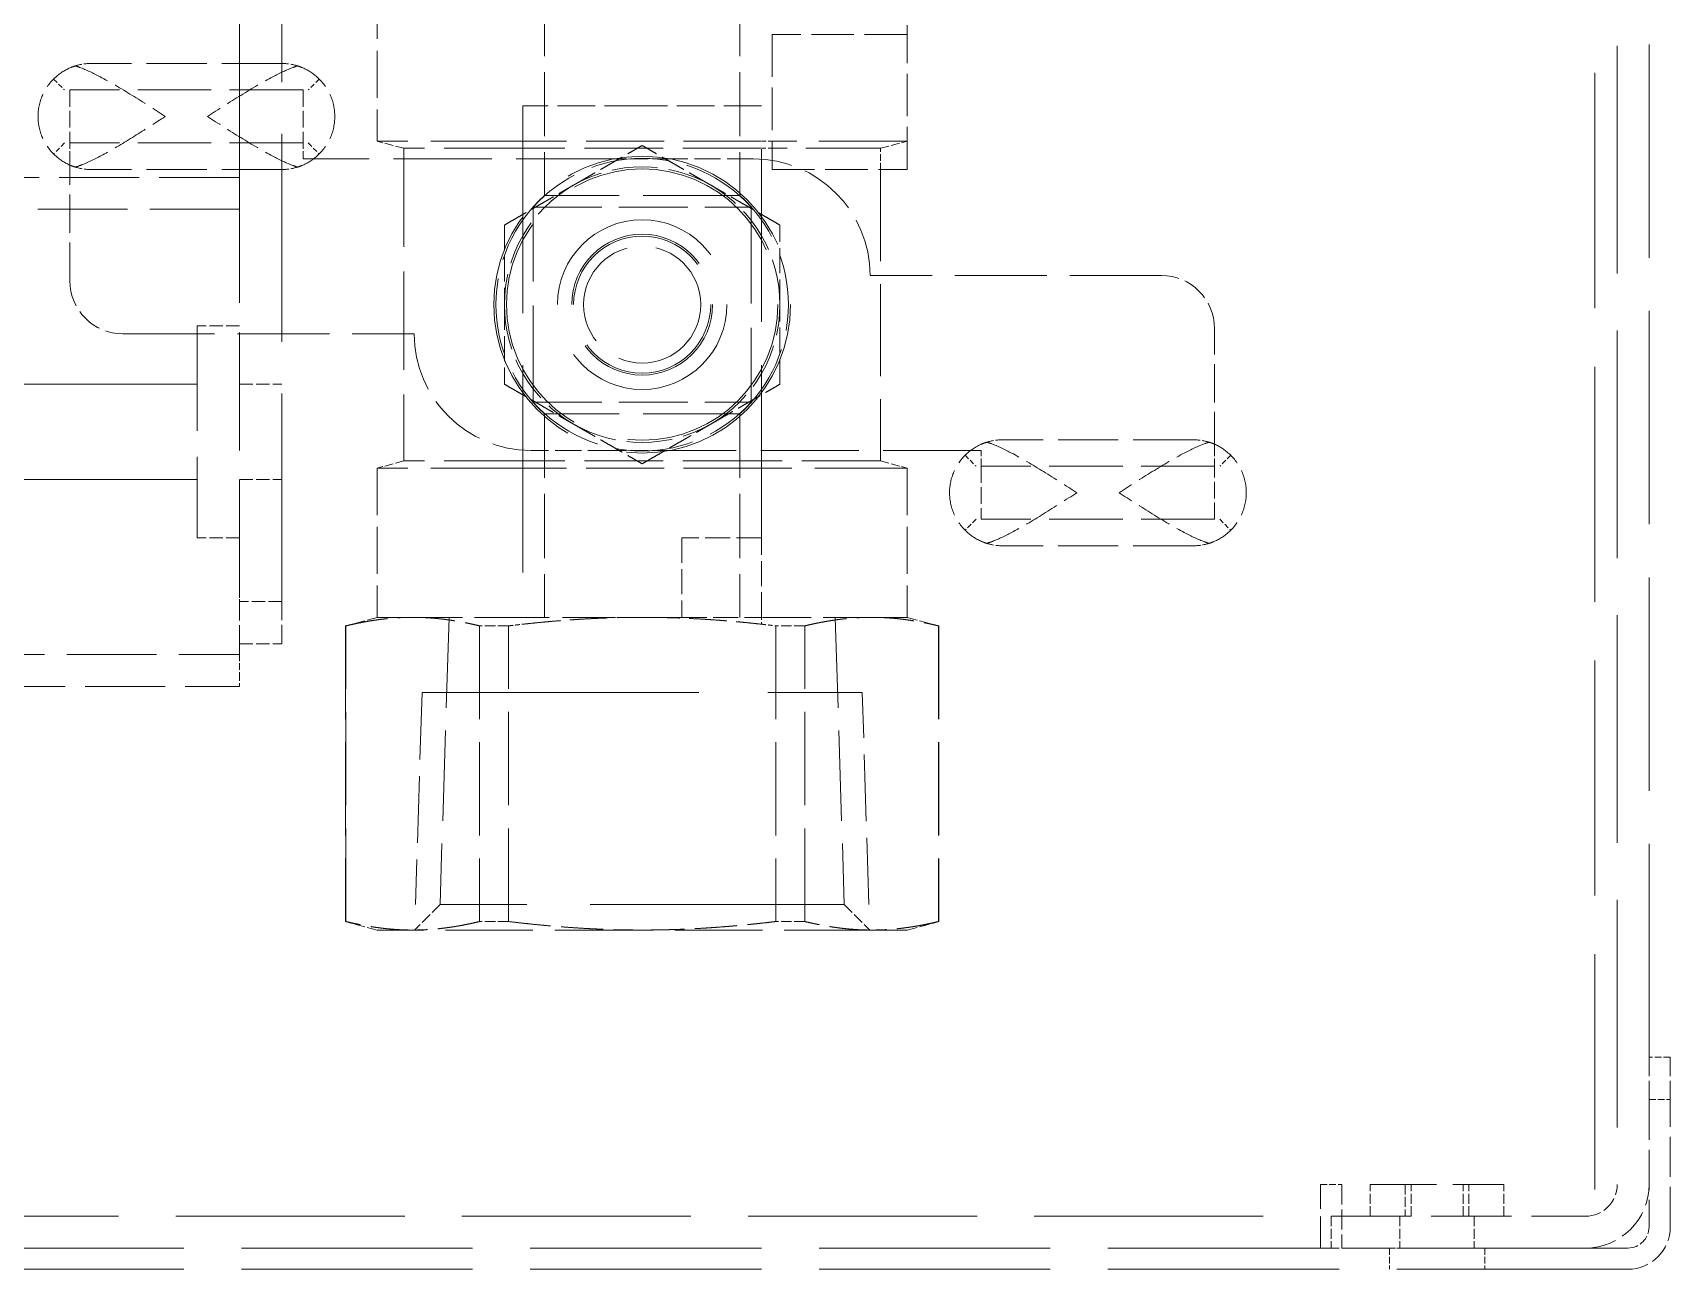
# Model space of a CAD drawing. Header units: millimetres. Extents: x 0 to 5945, y 0 to 4205.
# Drawn here: x 1782.6 to 1859.9, y 2197 to 2255.3 of the extents above; entities that cross this region are included whole.
import ezdxf

# ---------------------------------------------------------------- set-up
doc = ezdxf.new("R2010")
doc.units = ezdxf.units.MM
doc.header["$LTSCALE"] = 5
doc.linetypes.add('DASHED', pattern=[0.2067, 0.1654, -0.0413])
doc.layers.add('가려진 것(ISO)', color=2, linetype='DASHED', lineweight=18)

msp = doc.modelspace()

# ---------------------------------------------------------------- linework, layer by layer
at = {"layer": '가려진 것(ISO)', "ltscale": 13.407975}
msp.add_line((1856.316, 2294.957), (1856.316, 2197.957), dxfattribs=at)
at = {"layer": '가려진 것(ISO)', "ltscale": 12.993296}
msp.add_line((1857.376, 2294.957), (1857.376, 2200.957), dxfattribs=at)
at = {"layer": '가려진 것(ISO)', "ltscale": 12.163937}
msp.add_line((1858.876, 2206.957), (1858.876, 2294.957), dxfattribs=at)
at = {"layer": '가려진 것(ISO)', "ltscale": 16.049232}
msp.add_line((1792.376, 2244.283), (1792.376, 2277.457), dxfattribs=at)
at = {"layer": '가려진 것(ISO)', "ltscale": 11.852927}
msp.add_line((1794.376, 2228.457), (1794.376, 2277.457), dxfattribs=at)
at = {"layer": '가려진 것(ISO)', "ltscale": 2.681737}
for p, q in [((1798.876, 2257.207), (1798.876, 2250.167)), ((1798.876, 2234.747), (1798.876, 2227.707)), ((1823.876, 2234.747), (1823.876, 2227.707))]:
    msp.add_line(p, q, dxfattribs=at)
at = {"layer": '가려진 것(ISO)', "ltscale": 3.659601}
for p, q in [((1806.776, 2257.207), (1806.776, 2247.6)), ((1815.976, 2257.207), (1815.976, 2247.6)), ((1806.776, 2237.314), (1806.776, 2227.707)), ((1815.976, 2237.314), (1815.976, 2227.707))]:
    msp.add_line(p, q, dxfattribs=at)
at = {"layer": '가려진 것(ISO)', "ltscale": 0.761779}
for p, q in [((1823.876, 2257.207), (1823.876, 2255.207)), ((1792.376, 2241.457), (1790.376, 2241.457)), ((1792.376, 2238.707), (1794.376, 2238.707)), ((1792.376, 2234.207), (1794.376, 2234.207)), ((1792.376, 2231.457), (1790.376, 2231.457)), ((1794.376, 2228.457), (1792.376, 2228.457)), ((1792.376, 2226.457), (1794.376, 2226.457))]:
    msp.add_line(p, q, dxfattribs=at)
at = {"layer": '가려진 것(ISO)', "ltscale": 2.428388}
for p, q in [((1817.501, 2255.207), (1817.501, 2248.832)), ((1823.876, 2255.207), (1817.501, 2255.207)), ((1823.876, 2248.832), (1823.876, 2255.207)), ((1817.501, 2248.832), (1823.876, 2248.832))]:
    msp.add_line(p, q, dxfattribs=at)
at = {"layer": '가려진 것(ISO)', "ltscale": 3.428354}
for p, q in [((1794.376, 2253.832), (1785.376, 2253.832)), ((1794.376, 2248.832), (1785.376, 2248.832)), ((1837.376, 2236.082), (1828.376, 2236.082)), ((1837.376, 2231.082), (1828.376, 2231.082))]:
    msp.add_line(p, q, dxfattribs=at)
at = {"layer": '가려진 것(ISO)', "ltscale": 0.283229}
for p, q in [((1783.609, 2253.1), (1784.126, 2252.582)), ((1796.144, 2253.1), (1795.626, 2252.582)), ((1784.126, 2250.082), (1783.609, 2249.564)), ((1795.626, 2250.082), (1796.144, 2249.564)), ((1826.609, 2235.35), (1827.126, 2234.832)), ((1839.144, 2235.35), (1838.626, 2234.832)), ((1827.126, 2232.332), (1826.609, 2231.814)), ((1838.626, 2232.332), (1839.144, 2231.814))]:
    msp.add_line(p, q, dxfattribs=at)
at = {"layer": '가려진 것(ISO)', "ltscale": 4.190233}
for p, q in [((1795.376, 2252.582), (1784.376, 2252.582)), ((1795.376, 2250.082), (1784.376, 2250.082)), ((1838.376, 2234.832), (1827.376, 2234.832)), ((1838.376, 2232.332), (1827.376, 2232.332))]:
    msp.add_line(p, q, dxfattribs=at)
at = {"layer": '가려진 것(ISO)', "ltscale": 0.952248}
for p, q in [((1784.376, 2252.582), (1784.376, 2250.082)), ((1795.376, 2252.582), (1795.376, 2250.082)), ((1827.376, 2234.832), (1827.376, 2232.332)), ((1838.376, 2232.332), (1838.376, 2234.832))]:
    msp.add_line(p, q, dxfattribs=at)
at = {"layer": '가려진 것(ISO)', "ltscale": 11.828012}
msp.add_line((1805.751, 2251.832), (1805.751, 2227.384), dxfattribs=at)
at = {"layer": '가려진 것(ISO)', "ltscale": 2.142684}
for p, q in [((1811.376, 2251.832), (1805.751, 2251.832)), ((1817.001, 2251.832), (1811.376, 2251.832))]:
    msp.add_line(p, q, dxfattribs=at)
at = {"layer": '가려진 것(ISO)', "ltscale": 9.857281}
msp.add_line((1817.001, 2231.457), (1817.001, 2251.832), dxfattribs=at)
at = {"layer": '가려진 것(ISO)', "ltscale": 0.448684}
for p, q in [((1784.376, 2249.332), (1784.376, 2250.082)), ((1795.376, 2249.332), (1795.376, 2250.082)), ((1827.376, 2234.832), (1827.376, 2235.582)), ((1838.376, 2234.832), (1838.376, 2235.582))]:
    msp.add_line(p, q, dxfattribs=at)
at = {"layer": '가려진 것(ISO)', "ltscale": 5.25701}
for p, q in [((1805.751, 2250.167), (1798.876, 2250.167)), ((1805.751, 2234.747), (1798.876, 2234.747)), ((1823.876, 2234.747), (1817.001, 2234.747))]:
    msp.add_line(p, q, dxfattribs=at)
at = {"layer": '가려진 것(ISO)', "ltscale": 0.492872}
for p, q in [((1800.126, 2249.832), (1798.876, 2250.167)), ((1822.626, 2249.832), (1823.876, 2250.167)), ((1800.126, 2235.082), (1798.876, 2234.747)), ((1822.626, 2235.082), (1823.876, 2234.747))]:
    msp.add_line(p, q, dxfattribs=at)
at = {"layer": '가려진 것(ISO)', "ltscale": 4.487736}
for p, q in [((1805.751, 2249.832), (1800.126, 2249.832)), ((1817.001, 2249.832), (1805.751, 2249.832)), ((1805.751, 2235.082), (1800.126, 2235.082)), ((1817.001, 2235.082), (1805.751, 2235.082)), ((1822.626, 2235.082), (1817.001, 2235.082))]:
    msp.add_line(p, q, dxfattribs=at)
at = {"layer": '가려진 것(ISO)', "ltscale": 5.618755}
msp.add_line((1800.126, 2249.832), (1800.126, 2235.082), dxfattribs=at)
at = {"layer": '가려진 것(ISO)', "ltscale": 4.445132}
for p, q in [((1817.001, 2250.167), (1805.751, 2250.167)), ((1817.001, 2234.747), (1805.751, 2234.747))]:
    msp.add_line(p, q, dxfattribs=at)
at = {"layer": '가려진 것(ISO)', "ltscale": 0.215723}
msp.add_line((1817.501, 2250.167), (1817.001, 2250.167), dxfattribs=at)
at = {"layer": '가려진 것(ISO)', "ltscale": 0.223298}
msp.add_line((1817.501, 2249.832), (1817.001, 2249.832), dxfattribs=at)
at = {"layer": '가려진 것(ISO)', "ltscale": 5.041187}
msp.add_line((1823.876, 2250.167), (1817.501, 2250.167), dxfattribs=at)
at = {"layer": '가려진 것(ISO)', "ltscale": 4.264338}
msp.add_line((1822.626, 2249.832), (1817.501, 2249.832), dxfattribs=at)
at = {"layer": '가려진 것(ISO)', "ltscale": 0.380839}
for p, q in [((1822.626, 2248.832), (1822.626, 2249.832)), ((1859.876, 2206.957), (1858.876, 2206.957)), ((1858.876, 2204.957), (1859.876, 2204.957)), ((1843.376, 2200.957), (1844.376, 2200.957)), ((1846.626, 2197.957), (1846.626, 2196.957)), ((1851.126, 2197.957), (1851.126, 2196.957))]:
    msp.add_line(p, q, dxfattribs=at)
at = {"layer": '가려진 것(ISO)', "ltscale": 2.190301}
for p, q in [((1784.376, 2243.582), (1784.376, 2249.332)), ((1838.376, 2235.582), (1838.376, 2241.332))]:
    msp.add_line(p, q, dxfattribs=at)
at = {"layer": '가려진 것(ISO)', "ltscale": 5.593248}
for p, q in [((1810.059, 2249.332), (1795.376, 2249.332)), ((1827.376, 2235.582), (1812.693, 2235.582))]:
    msp.add_line(p, q, dxfattribs=at)
at = {"layer": '가려진 것(ISO)', "ltscale": 1.003261}
for p, q in [((1812.693, 2249.332), (1810.059, 2249.332)), ((1812.693, 2235.582), (1810.059, 2235.582))]:
    msp.add_line(p, q, dxfattribs=at)
at = {"layer": '가려진 것(ISO)', "ltscale": 1.498151}
for p, q in [((1816.626, 2249.332), (1812.693, 2249.332)), ((1810.059, 2235.582), (1806.126, 2235.582))]:
    msp.add_line(p, q, dxfattribs=at)
at = {"layer": '가려진 것(ISO)', "ltscale": 5.237816}
for p, q in [((1822.626, 2248.832), (1822.626, 2235.082)), ((1835.876, 2243.832), (1822.126, 2243.832)), ((1786.876, 2241.082), (1800.626, 2241.082))]:
    msp.add_line(p, q, dxfattribs=at)
at = {"layer": '가려진 것(ISO)', "ltscale": 4.571172}
for p, q in [((1792.376, 2248.462), (1780.376, 2248.462)), ((1780.376, 2224.452), (1792.376, 2224.452)), ((1843.876, 2199.457), (1855.876, 2199.457))]:
    msp.add_line(p, q, dxfattribs=at)
at = {"layer": '가려진 것(ISO)', "ltscale": 5.504978}
for p, q in [((1815.976, 2247.6), (1806.776, 2247.6)), ((1806.233, 2237.857), (1806.233, 2247.057)), ((1816.519, 2247.057), (1816.519, 2237.857)), ((1815.976, 2237.314), (1806.776, 2237.314))]:
    msp.add_line(p, q, dxfattribs=at)
at = {"layer": '가려진 것(ISO)', "ltscale": 5.110571}
for p, q in [((1792.376, 2246.957), (1778.96, 2246.957)), ((1778.96, 2225.957), (1792.376, 2225.957))]:
    msp.add_line(p, q, dxfattribs=at)
at = {"layer": '가려진 것(ISO)', "ltscale": 3.918209}
for p, q in [((1806.233, 2247.057), (1816.519, 2247.057)), ((1806.233, 2237.857), (1816.519, 2237.857))]:
    msp.add_line(p, q, dxfattribs=at)
at = {"layer": '가려진 것(ISO)', "ltscale": 6.728219}
msp.add_line((1792.376, 2228.631), (1792.376, 2244.283), dxfattribs=at)
at = {"layer": '가려진 것(ISO)', "ltscale": 5.983681}
msp.add_line((1790.376, 2241.457), (1790.376, 2231.457), dxfattribs=at)
at = {"layer": '가려진 것(ISO)', "ltscale": 13.384938}
for p, q in [((1790.376, 2238.707), (1748.876, 2238.707)), ((1790.376, 2234.207), (1748.876, 2234.207))]:
    msp.add_line(p, q, dxfattribs=at)
at = {"layer": '가려진 것(ISO)', "ltscale": 1.428422}
for p, q in [((1813.251, 2231.457), (1813.251, 2227.707)), ((1817.001, 2231.457), (1813.251, 2231.457)), ((1817.001, 2227.707), (1817.001, 2231.457)), ((1813.251, 2227.707), (1817.001, 2227.707))]:
    msp.add_line(p, q, dxfattribs=at)
at = {"layer": '가려진 것(ISO)', "ltscale": 0.066093}
msp.add_line((1792.376, 2228.457), (1792.376, 2228.631), dxfattribs=at)
at = {"layer": '가려진 것(ISO)', "ltscale": 1.077359}
for p, q in [((1792.376, 2228.457), (1792.376, 2226.457)), ((1794.376, 2226.457), (1794.376, 2228.457)), ((1858.876, 2206.957), (1858.876, 2204.957)), ((1859.876, 2204.957), (1859.876, 2206.957))]:
    msp.add_line(p, q, dxfattribs=at)
at = {"layer": '가려진 것(ISO)', "ltscale": 0.591466}
for p, q in [((1798.876, 2227.707), (1797.376, 2227.305)), ((1823.876, 2227.707), (1825.376, 2227.305)), ((1798.876, 2212.957), (1797.376, 2213.359)), ((1823.876, 2212.957), (1825.376, 2213.359))]:
    msp.add_line(p, q, dxfattribs=at)
at = {"layer": '가려진 것(ISO)', "ltscale": 0.300971}
for p, q in [((1797.399, 2227.305), (1797.376, 2227.305)), ((1825.376, 2227.305), (1825.354, 2227.305)), ((1797.399, 2213.359), (1797.376, 2213.359)), ((1825.376, 2213.359), (1825.354, 2213.359))]:
    msp.add_line(p, q, dxfattribs=at)
at = {"layer": '가려진 것(ISO)', "ltscale": 5.312538}
for p, q in [((1797.376, 2227.305), (1797.376, 2213.359)), ((1797.399, 2213.359), (1797.399, 2227.305)), ((1803.704, 2227.305), (1803.704, 2213.359)), ((1805.072, 2213.359), (1805.072, 2227.305)), ((1817.681, 2227.305), (1817.681, 2213.359)), ((1819.049, 2213.359), (1819.049, 2227.305)), ((1825.354, 2227.305), (1825.354, 2213.359)), ((1825.376, 2227.305), (1825.376, 2213.359))]:
    msp.add_line(p, q, dxfattribs=at)
at = {"layer": '가려진 것(ISO)', "ltscale": 2.493142}
for p, q in [((1800.551, 2227.707), (1798.876, 2227.707)), ((1823.876, 2227.707), (1822.202, 2227.707)), ((1800.551, 2212.957), (1798.876, 2212.957)), ((1823.876, 2212.957), (1822.202, 2212.957))]:
    msp.add_line(p, q, dxfattribs=at)
at = {"layer": '가려진 것(ISO)', "ltscale": 2.763768}
for p, q in [((1805.751, 2227.707), (1800.551, 2227.707)), ((1822.202, 2227.707), (1817.001, 2227.707))]:
    msp.add_line(p, q, dxfattribs=at)
at = {"layer": '가려진 것(ISO)', "ltscale": 5.164354}
for p, q in [((1802.265, 2227.707), (1801.842, 2214.156)), ((1820.487, 2227.707), (1820.911, 2214.156))]:
    msp.add_line(p, q, dxfattribs=at)
at = {"layer": '가려진 것(ISO)', "ltscale": 0.602041}
for p, q in [((1805.072, 2227.305), (1803.704, 2227.305)), ((1819.049, 2227.305), (1817.681, 2227.305)), ((1805.072, 2213.359), (1803.704, 2213.359)), ((1819.049, 2213.359), (1817.681, 2213.359))]:
    msp.add_line(p, q, dxfattribs=at)
at = {"layer": '가려진 것(ISO)', "ltscale": 3.028782}
msp.add_line((1813.251, 2227.707), (1805.751, 2227.707), dxfattribs=at)
at = {"layer": '가려진 것(ISO)', "ltscale": 0.123134}
msp.add_line((1817.001, 2227.384), (1817.001, 2227.707), dxfattribs=at)
at = {"layer": '가려진 것(ISO)', "ltscale": 1.239236}
msp.add_line((1792.376, 2225.957), (1792.376, 2226.457), dxfattribs=at)
at = {"layer": '가려진 것(ISO)', "ltscale": 0.382744}
msp.add_line((1792.376, 2225.957), (1792.376, 2224.952), dxfattribs=at)
at = {"layer": '가려진 것(ISO)', "ltscale": 0.299089}
msp.add_line((1792.376, 2224.952), (1792.376, 2224.452), dxfattribs=at)
at = {"layer": '가려진 것(ISO)', "ltscale": 3.811149}
for p, q in [((1800.992, 2224.156), (1800.68, 2214.156)), ((1822.073, 2214.156), (1821.761, 2224.156))]:
    msp.add_line(p, q, dxfattribs=at)
at = {"layer": '가려진 것(ISO)', "ltscale": 15.783083}
msp.add_line((1800.992, 2224.156), (1821.761, 2224.156), dxfattribs=at)
at = {"layer": '가려진 것(ISO)', "ltscale": 0.646077}
for p, q in [((1801.842, 2214.156), (1800.643, 2212.957)), ((1820.911, 2214.156), (1822.11, 2212.957))]:
    msp.add_line(p, q, dxfattribs=at)
at = {"layer": '가려진 것(ISO)', "ltscale": 14.490622}
msp.add_line((1820.911, 2214.156), (1801.842, 2214.156), dxfattribs=at)
at = {"layer": '가려진 것(ISO)', "ltscale": 4.986384}
for p, q in [((1811.376, 2212.957), (1800.551, 2212.957)), ((1822.202, 2212.957), (1811.376, 2212.957))]:
    msp.add_line(p, q, dxfattribs=at)
at = {"layer": '가려진 것(ISO)', "ltscale": 2.285536}
for p, q in [((1858.876, 2204.957), (1858.876, 2198.957)), ((1859.876, 2198.957), (1859.876, 2204.957))]:
    msp.add_line(p, q, dxfattribs=at)
at = {"layer": '가려진 것(ISO)', "ltscale": 1.795034}
msp.add_line((1843.376, 2197.957), (1843.376, 2200.957), dxfattribs=at)
at = {"layer": '가려진 것(ISO)', "ltscale": 1.142718}
msp.add_line((1844.376, 2200.957), (1844.376, 2197.957), dxfattribs=at)
at = {"layer": '가려진 것(ISO)', "ltscale": 3.769682}
msp.add_line((1845.726, 2200.957), (1852.026, 2200.957), dxfattribs=at)
at = {"layer": '가려진 것(ISO)', "ltscale": 0.571309}
for p, q in [((1845.726, 2199.457), (1845.726, 2200.957)), ((1847.376, 2200.957), (1847.376, 2199.457)), ((1847.647, 2199.457), (1847.647, 2200.957)), ((1850.106, 2199.457), (1850.106, 2200.957)), ((1850.376, 2199.457), (1850.376, 2200.957)), ((1852.026, 2199.457), (1852.026, 2200.957)), ((1843.876, 2199.457), (1843.876, 2197.957)), ((1847.126, 2199.457), (1847.126, 2197.957)), ((1850.626, 2199.457), (1850.626, 2197.957))]:
    msp.add_line(p, q, dxfattribs=at)
at = {"layer": '가려진 것(ISO)', "ltscale": 13.062409}
msp.add_line((1654.376, 2199.457), (1843.376, 2199.457), dxfattribs=at)
at = {"layer": '가려진 것(ISO)', "ltscale": 13.183357}
for p, q in [((1857.876, 2197.957), (1639.876, 2197.957)), ((1857.876, 2196.957), (1639.876, 2196.957))]:
    msp.add_line(p, q, dxfattribs=at)
at = {"layer": '가려진 것(ISO)', "ltscale": 4.548064}
msp.add_line((1856.316, 2197.957), (1844.376, 2197.957), dxfattribs=at)
at = {"layer": '가려진 것(ISO)', "ltscale": 14.18555}
msp.add_circle((1811.376, 2242.457), 7, dxfattribs=at)
at = {"layer": '가려진 것(ISO)', "ltscale": 12.969646}
msp.add_circle((1811.376, 2242.457), 6.4, dxfattribs=at)
at = {"layer": '가려진 것(ISO)', "ltscale": 12.159042}
msp.add_circle((1811.376, 2242.457), 4, dxfattribs=at)
at = {"layer": '가려진 것(ISO)', "ltscale": 10.102645}
msp.add_circle((1811.376, 2242.457), 3.323, dxfattribs=at)
at = {"layer": '가려진 것(ISO)', "ltscale": 9.827546}
msp.add_circle((1811.376, 2242.457), 3.233, dxfattribs=at)
at = {"layer": '가려진 것(ISO)', "ltscale": 6.605994}
msp.add_circle((1811.376, 2242.457), 2.76, dxfattribs=at)
msp.add_circle((1811.376, 2242.457), 2.76, dxfattribs=at)
at = {"layer": '가려진 것(ISO)', "ltscale": 0.403069}
for centre, start, end in [((1785.376, 2251.332), 90, 107.28088), ((1794.376, 2251.332), 72.71912, 90), ((1785.376, 2251.332), 252.71912, 270), ((1794.376, 2251.332), 270, 287.28088), ((1828.376, 2233.582), 90, 107.28088), ((1837.376, 2233.582), 72.71912, 90), ((1828.376, 2233.582), 252.71912, 270), ((1837.376, 2233.582), 270, 287.28088)]:
    msp.add_arc(centre, 2.5, start, end, dxfattribs=at)
at = {"layer": '가려진 것(ISO)', "ltscale": 4.421367}
for start, end in [(41.81031, 138.18969), (131.81031, 228.18969), (311.81031, 48.18969), (221.81031, 318.18969)]:
    msp.add_arc((1811.376, 2242.457), 6.9, start, end, dxfattribs=at)
at = {"layer": '가려진 것(ISO)', "ltscale": 2.592872}
for start, end in [(60, 120), (120, 180), (0, 60), (180, 240), (300, 0), (240, 300)]:
    msp.add_arc((1811.376, 2242.457), 6.5, start, end, dxfattribs=at)
at = {"layer": '가려진 것(ISO)', "ltscale": 3.290979}
for centre, start, end in [((1816.626, 2243.832), 0, 90), ((1806.126, 2241.082), 180, 270)]:
    msp.add_arc(centre, 5.5, start, end, dxfattribs=at)
at = {"layer": '가려진 것(ISO)', "ltscale": 1.495845}
for centre, start, end in [((1786.876, 2243.582), 180, 270), ((1835.876, 2241.332), 0, 90)]:
    msp.add_arc(centre, 2.5, start, end, dxfattribs=at)
at = {"layer": '가려진 것(ISO)', "ltscale": 1.795034}
msp.add_arc((1855.876, 2200.957), 3, 270, 0, dxfattribs=at)
at = {"layer": '가려진 것(ISO)', "ltscale": 0.897467}
msp.add_arc((1855.876, 2200.957), 1.5, 270, 0, dxfattribs=at)
at = {"layer": '가려진 것(ISO)', "ltscale": 1.196656}
msp.add_arc((1857.876, 2198.957), 2, 270, 0, dxfattribs=at)
at = {"layer": '가려진 것(ISO)', "ltscale": 0.598278}
msp.add_arc((1857.876, 2198.957), 1, 270, 0, dxfattribs=at)
at = {"layer": '가려진 것(ISO)', "ltscale": 2.022526}
for points, knots in [([(1784.634, 2253.719), (1784.568, 2253.698), (1784.503, 2253.675), (1784.157, 2253.536), (1783.914, 2253.375), (1783.449, 2252.967), (1783.227, 2252.659), (1782.941, 2252.001), (1782.876, 2251.652), (1782.876, 2251.332)], [1.4866648, 1.4866648, 1.4866648, 1.4866648, 1.5135711, 1.5135711, 1.6349229, 1.6349229, 1.8118874, 1.8118874, 1.9888519, 1.9888519, 1.9888519, 1.9888519]), ([(1784.634, 2253.719), (1784.7, 2253.698), (1784.768, 2253.675), (1785.148, 2253.536), (1785.483, 2253.375), (1786.262, 2252.967), (1786.781, 2252.659), (1787.841, 2252.001), (1788.381, 2251.652), (1788.876, 2251.332)], [1.4868285, 1.4868285, 1.4868285, 1.4868285, 1.5137348, 1.5137348, 1.6350866, 1.6350866, 1.8120511, 1.8120511, 1.9890156, 1.9890156, 1.9890156, 1.9890156]), ([(1795.119, 2253.719), (1795.053, 2253.698), (1794.985, 2253.675), (1794.605, 2253.536), (1794.269, 2253.375), (1793.491, 2252.967), (1792.972, 2252.659), (1791.912, 2252.001), (1791.372, 2251.652), (1790.876, 2251.332)], [1.4866829, 1.4866829, 1.4866829, 1.4866829, 1.5135892, 1.5135892, 1.6349409, 1.6349409, 1.8119055, 1.8119055, 1.98887, 1.98887, 1.98887, 1.98887]), ([(1795.119, 2253.719), (1795.185, 2253.698), (1795.25, 2253.675), (1795.596, 2253.536), (1795.839, 2253.375), (1796.303, 2252.967), (1796.525, 2252.659), (1796.812, 2252.001), (1796.876, 2251.652), (1796.876, 2251.332)], [1.4866648, 1.4866648, 1.4866648, 1.4866648, 1.5135711, 1.5135711, 1.6349229, 1.6349229, 1.8118874, 1.8118874, 1.9888519, 1.9888519, 1.9888519, 1.9888519]), ([(1784.634, 2248.945), (1784.568, 2248.966), (1784.503, 2248.989), (1784.157, 2249.129), (1783.914, 2249.289), (1783.449, 2249.698), (1783.227, 2250.005), (1782.941, 2250.663), (1782.876, 2251.012), (1782.876, 2251.332)], [-0.5021871, -0.5021871, -0.5021871, -0.5021871, -0.4752808, -0.4752808, -0.3539291, -0.3539291, -0.1769645, -0.1769645, 0, 0, 0, 0]), ([(1795.119, 2248.945), (1795.053, 2248.966), (1794.985, 2248.989), (1794.605, 2249.129), (1794.269, 2249.289), (1793.491, 2249.698), (1792.972, 2250.005), (1791.912, 2250.663), (1791.372, 2251.012), (1790.876, 2251.332)], [-0.5021871, -0.5021871, -0.5021871, -0.5021871, -0.4752808, -0.4752808, -0.3539291, -0.3539291, -0.1769645, -0.1769645, 0, 0, 0, 0]), ([(1795.119, 2248.945), (1795.185, 2248.966), (1795.25, 2248.989), (1795.596, 2249.129), (1795.839, 2249.289), (1796.303, 2249.698), (1796.525, 2250.005), (1796.812, 2250.663), (1796.876, 2251.012), (1796.876, 2251.332)], [-0.5021871, -0.5021871, -0.5021871, -0.5021871, -0.4752808, -0.4752808, -0.3539291, -0.3539291, -0.1769645, -0.1769645, 0, 0, 0, 0]), ([(1827.634, 2235.969), (1827.7, 2235.948), (1827.768, 2235.925), (1828.148, 2235.786), (1828.483, 2235.625), (1829.262, 2235.217), (1829.781, 2234.909), (1830.841, 2234.251), (1831.381, 2233.902), (1831.876, 2233.582)], [-0.5021871, -0.5021871, -0.5021871, -0.5021871, -0.4752808, -0.4752808, -0.3539291, -0.3539291, -0.1769645, -0.1769645, 0, 0, 0, 0]), ([(1838.119, 2235.969), (1838.053, 2235.948), (1837.985, 2235.925), (1837.605, 2235.786), (1837.269, 2235.625), (1836.491, 2235.217), (1835.972, 2234.909), (1834.912, 2234.251), (1834.372, 2233.902), (1833.876, 2233.582)], [1.4866829, 1.4866829, 1.4866829, 1.4866829, 1.5135892, 1.5135892, 1.6349409, 1.6349409, 1.8119055, 1.8119055, 1.98887, 1.98887, 1.98887, 1.98887]), ([(1838.119, 2235.969), (1838.185, 2235.948), (1838.25, 2235.925), (1838.596, 2235.786), (1838.839, 2235.625), (1839.303, 2235.217), (1839.525, 2234.909), (1839.812, 2234.251), (1839.876, 2233.902), (1839.876, 2233.582)], [-0.5021871, -0.5021871, -0.5021871, -0.5021871, -0.4752808, -0.4752808, -0.3539291, -0.3539291, -0.1769645, -0.1769645, 0, 0, 0, 0]), ([(1827.634, 2231.195), (1827.568, 2231.216), (1827.503, 2231.239), (1827.157, 2231.379), (1826.914, 2231.539), (1826.449, 2231.948), (1826.227, 2232.255), (1825.941, 2232.913), (1825.876, 2233.262), (1825.876, 2233.582)], [-0.5021871, -0.5021871, -0.5021871, -0.5021871, -0.4752808, -0.4752808, -0.3539291, -0.3539291, -0.1769645, -0.1769645, 0, 0, 0, 0]), ([(1827.634, 2231.195), (1827.7, 2231.216), (1827.768, 2231.239), (1828.148, 2231.379), (1828.483, 2231.539), (1829.262, 2231.948), (1829.781, 2232.255), (1830.841, 2232.913), (1831.381, 2233.262), (1831.876, 2233.582)], [1.4866829, 1.4866829, 1.4866829, 1.4866829, 1.5135892, 1.5135892, 1.6349409, 1.6349409, 1.8119055, 1.8119055, 1.98887, 1.98887, 1.98887, 1.98887]), ([(1838.119, 2231.195), (1838.053, 2231.216), (1837.985, 2231.239), (1837.605, 2231.379), (1837.269, 2231.539), (1836.491, 2231.948), (1835.972, 2232.255), (1834.912, 2232.913), (1834.372, 2233.262), (1833.876, 2233.582)], [-0.5021871, -0.5021871, -0.5021871, -0.5021871, -0.4752808, -0.4752808, -0.3539291, -0.3539291, -0.1769645, -0.1769645, 0, 0, 0, 0]), ([(1838.119, 2231.195), (1838.185, 2231.216), (1838.25, 2231.239), (1838.596, 2231.379), (1838.839, 2231.539), (1839.303, 2231.948), (1839.525, 2232.255), (1839.812, 2232.913), (1839.876, 2233.262), (1839.876, 2233.582)], [1.4866829, 1.4866829, 1.4866829, 1.4866829, 1.5135892, 1.5135892, 1.6349409, 1.6349409, 1.8119055, 1.8119055, 1.98887, 1.98887, 1.98887, 1.98887])]:
    msp.add_open_spline(points, degree=3, knots=knots, dxfattribs=at)
at = {"layer": '가려진 것(ISO)', "ltscale": 2.022531}
for points, knots in [([(1784.634, 2248.945), (1784.73, 2248.975), (1784.828, 2249.01), (1785.276, 2249.184), (1785.65, 2249.371), (1786.438, 2249.801), (1786.925, 2250.093), (1787.913, 2250.71), (1788.416, 2251.035), (1788.876, 2251.332)], [-0.501836, -0.501836, -0.501836, -0.501836, -0.4628306, -0.4628306, -0.3288649, -0.3288649, -0.1644325, -0.1644325, 0, 0, 0, 0]), ([(1827.634, 2235.969), (1827.538, 2235.939), (1827.446, 2235.904), (1827.055, 2235.73), (1826.802, 2235.543), (1826.372, 2235.113), (1826.18, 2234.821), (1825.932, 2234.204), (1825.876, 2233.879), (1825.876, 2233.582)], [1.4871796, 1.4871796, 1.4871796, 1.4871796, 1.526185, 1.526185, 1.6601507, 1.6601507, 1.8245831, 1.8245831, 1.9890156, 1.9890156, 1.9890156, 1.9890156])]:
    msp.add_open_spline(points, degree=3, knots=knots, dxfattribs=at)
at = {"layer": '가려진 것(ISO)', "ltscale": 1.434257}
for points, weights in [([(1808.126, 2248.086), (1809.635, 2248.957), (1811.376, 2249.963)], [3.23923048458, 3.23923048458, 3.00666419939]), ([(1814.626, 2248.086), (1813.118, 2248.957), (1811.376, 2249.963)], [3.23923048458, 3.23923048458, 3.00666419939]), ([(1804.876, 2246.21), (1806.618, 2247.215), (1808.126, 2248.086)], [3.00666419939, 3.23923048458, 3.23923048458]), ([(1817.876, 2246.21), (1816.135, 2247.215), (1814.626, 2248.086)], [3.00666419939, 3.23923048458, 3.23923048458]), ([(1804.876, 2246.21), (1804.876, 2244.199), (1804.876, 2242.457)], [3.00666419939, 3.23923048458, 3.23923048458]), ([(1817.876, 2242.457), (1817.876, 2244.199), (1817.876, 2246.21)], [3.23923048458, 3.23923048458, 3.00666419939]), ([(1804.876, 2242.457), (1804.876, 2240.715), (1804.876, 2238.704)], [3.23923048458, 3.23923048458, 3.00666419939]), ([(1817.876, 2238.704), (1817.876, 2240.715), (1817.876, 2242.457)], [3.00666419939, 3.23923048458, 3.23923048458]), ([(1804.876, 2238.704), (1806.618, 2237.699), (1808.126, 2236.828)], [3.00666419939, 3.23923048458, 3.23923048458]), ([(1814.626, 2236.828), (1816.135, 2237.699), (1817.876, 2238.704)], [3.23923048458, 3.23923048458, 3.00666419939]), ([(1808.126, 2236.828), (1809.635, 2235.957), (1811.376, 2234.951)], [3.23923048458, 3.23923048458, 3.00666419939]), ([(1811.376, 2234.951), (1813.118, 2235.957), (1814.626, 2236.828)], [3.00666419939, 3.23923048458, 3.23923048458])]:
    msp.add_rational_spline(points, weights, degree=2, dxfattribs=at)
at = {"layer": '가려진 것(ISO)', "ltscale": 2.407997}
for points, weights in [([(1797.399, 2227.305), (1799.064, 2227.707), (1800.551, 2227.707)], [3.1615018951, 3.35119200881, 3.35119200881]), ([(1800.551, 2227.707), (1802.038, 2227.707), (1803.704, 2227.305)], [3.35119200881, 3.35119200881, 3.1615018951]), ([(1819.049, 2227.305), (1820.715, 2227.707), (1822.202, 2227.707)], [3.1615018951, 3.35119200881, 3.35119200881]), ([(1822.202, 2227.707), (1823.689, 2227.707), (1825.354, 2227.305)], [3.35119200881, 3.35119200881, 3.1615018951]), ([(1800.551, 2212.957), (1799.064, 2212.957), (1797.399, 2213.359)], [3.35119200881, 3.35119200881, 3.1615018951]), ([(1803.704, 2213.359), (1802.038, 2212.957), (1800.551, 2212.957)], [3.1615018951, 3.35119200881, 3.35119200881]), ([(1805.072, 2213.359), (1808.403, 2212.957), (1811.376, 2212.957)], [6.55907645111, 6.95262103817, 6.95262103817]), ([(1822.202, 2212.957), (1820.715, 2212.957), (1819.049, 2213.359)], [3.35119200881, 3.35119200881, 3.1615018951]), ([(1825.354, 2213.359), (1823.689, 2212.957), (1822.202, 2212.957)], [3.1615018951, 3.35119200881, 3.35119200881])]:
    msp.add_rational_spline(points, weights, degree=2, dxfattribs=at)
at = {"layer": '가려진 것(ISO)', "ltscale": 0.260566}
for points, weights in [([(1805.072, 2227.305), (1805.415, 2227.347), (1805.751, 2227.384)], [3.1615018951, 3.18006367675, 3.19680912896]), ([(1817.001, 2227.384), (1817.338, 2227.347), (1817.681, 2227.305)], [3.19680912896, 3.18006367675, 3.1615018951])]:
    msp.add_rational_spline(points, weights, degree=2, dxfattribs=at)
at = {"layer": '가려진 것(ISO)', "ltscale": 2.147326}
for points, weights in [([(1805.751, 2227.384), (1808.694, 2227.707), (1811.376, 2227.707)], [3.19680912896, 3.35119200881, 3.35119200881]), ([(1811.376, 2227.707), (1814.059, 2227.707), (1817.001, 2227.384)], [3.35119200881, 3.35119200881, 3.19680912896])]:
    msp.add_rational_spline(points, weights, degree=2, dxfattribs=at)
at = {"layer": '가려진 것(ISO)', "ltscale": 2.407988}
msp.add_rational_spline([(1811.376, 2212.957), (1812.5, 2212.957), (1815.563, 2213.103), (1817.681, 2213.359)], [6.95262103817, 6.95262103817, 6.80396814898, 6.55907645111], degree=2, knots=[-16.569992, -16.569992, -16.569992, -14.960664, -12.309447, -12.309447, -12.309447], dxfattribs=at)

doc.saveas('drawing.dxf')
